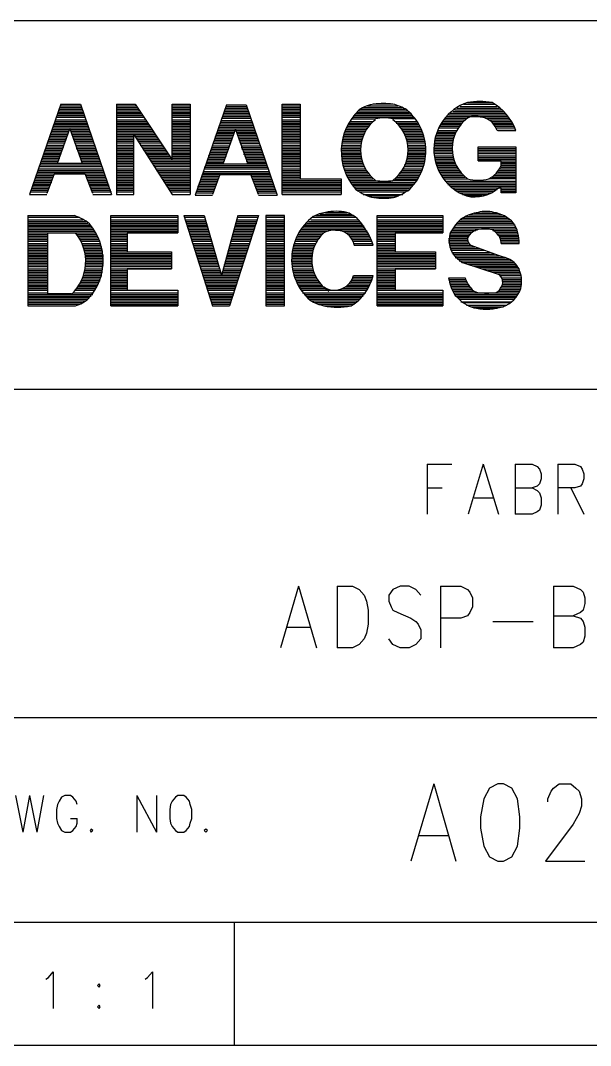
# Model space of a CAD drawing. Extents: x 11.9 to 28.1, y 10.8 to 21.2.
# Drawn here: x 25.931 to 26.626, y 10.799 to 12.049 of the extents above; entities that cross this region are included whole.
import ezdxf

# ---------------------------------------------------------------- set-up
doc = ezdxf.new("R2010")
doc.units = 0
doc.header["$MEASUREMENT"] = 0
doc.layers.add('LAYNR1', color=2, linetype='Continuous')

msp = doc.modelspace()

# ---------------------------------------------------------------- linework, layer by layer
at = {"layer": 'LAYNR1', "color": 7}
for points in [[(23.389, 12.049), (28.093, 12.049)], [(25.98, 11.947), (25.942, 11.837)], [(25.977, 11.939), (26.007, 11.939)], [(25.978, 11.941), (26.006, 11.941)], [(25.979, 11.943), (26.006, 11.943)], [(25.98, 11.947), (26.004, 11.947)], [(25.98, 11.945), (26.005, 11.945)], [(26.004, 11.947), (26.042, 11.837)], [(26.048, 11.947), (26.048, 11.837)], [(26.048, 11.947), (26.071, 11.947)], [(26.048, 11.945), (26.072, 11.945)], [(26.048, 11.943), (26.074, 11.943)], [(26.048, 11.941), (26.075, 11.941)], [(26.048, 11.939), (26.077, 11.939)], [(26.071, 11.947), (26.116, 11.879)], [(26.116, 11.947), (26.138, 11.947)], [(26.116, 11.879), (26.116, 11.947)], [(26.116, 11.947), (26.138, 11.947)], [(26.116, 11.945), (26.138, 11.945)], [(26.116, 11.943), (26.138, 11.943)], [(26.116, 11.941), (26.138, 11.941)], [(26.116, 11.939), (26.138, 11.939)], [(26.138, 11.947), (26.138, 11.837)], [(26.182, 11.946), (26.144, 11.836)], [(26.179, 11.938), (26.209, 11.938)], [(26.18, 11.94), (26.208, 11.94)], [(26.181, 11.944), (26.207, 11.944)], [(26.181, 11.942), (26.207, 11.942)], [(26.182, 11.946), (26.206, 11.946)], [(26.206, 11.946), (26.244, 11.836)], [(26.25, 11.947), (26.272, 11.947)], [(26.25, 11.837), (26.25, 11.947)], [(26.25, 11.947), (26.272, 11.947)], [(26.25, 11.945), (26.272, 11.945)], [(26.25, 11.943), (26.272, 11.943)], [(26.25, 11.941), (26.272, 11.941)], [(26.25, 11.939), (26.272, 11.939)], [(26.272, 11.947), (26.272, 11.856)], [(26.343, 11.939), (26.403, 11.939)], [(26.345, 11.941), (26.4, 11.941)], [(26.349, 11.943), (26.396, 11.943)], [(26.354, 11.945), (26.391, 11.945)], [(26.385, 11.947), (26.361, 11.947)], [(26.458, 11.938), (26.52, 11.938)], [(26.46, 11.94), (26.518, 11.94)], [(26.463, 11.942), (26.515, 11.942)], [(26.467, 11.944), (26.512, 11.944)], [(26.471, 11.947), (26.509, 11.947)], [(26.476, 11.949), (26.506, 11.949)], [(25.973, 11.926), (26.011, 11.926)], [(25.974, 11.928), (26.011, 11.928)], [(25.975, 11.933), (26.009, 11.933)], [(25.975, 11.931), (26.01, 11.931)], [(25.976, 11.935), (26.008, 11.935)], [(25.977, 11.937), (26.008, 11.937)], [(26.048, 11.937), (26.078, 11.937)], [(26.048, 11.935), (26.079, 11.935)], [(26.048, 11.933), (26.081, 11.933)], [(26.048, 11.931), (26.082, 11.931)], [(26.048, 11.928), (26.083, 11.928)], [(26.048, 11.926), (26.085, 11.926)], [(26.116, 11.937), (26.138, 11.937)], [(26.116, 11.935), (26.138, 11.935)], [(26.116, 11.933), (26.138, 11.933)], [(26.116, 11.931), (26.138, 11.931)], [(26.116, 11.928), (26.138, 11.928)], [(26.116, 11.926), (26.138, 11.926)], [(26.175, 11.925), (26.213, 11.925)], [(26.176, 11.93), (26.212, 11.93)], [(26.176, 11.927), (26.212, 11.927)], [(26.177, 11.932), (26.211, 11.932)], [(26.178, 11.934), (26.21, 11.934)], [(26.179, 11.936), (26.209, 11.936)], [(26.25, 11.937), (26.272, 11.937)], [(26.25, 11.935), (26.272, 11.935)], [(26.25, 11.933), (26.272, 11.933)], [(26.25, 11.931), (26.272, 11.931)], [(26.25, 11.928), (26.272, 11.928)], [(26.25, 11.926), (26.272, 11.926)], [(26.333, 11.926), (26.361, 11.926)], [(26.334, 11.929), (26.364, 11.929)], [(26.336, 11.931), (26.411, 11.931)], [(26.337, 11.933), (26.409, 11.933)], [(26.339, 11.935), (26.407, 11.935)], [(26.341, 11.937), (26.405, 11.937)], [(26.412, 11.929), (26.384, 11.929)], [(26.388, 11.926), (26.414, 11.926)], [(26.446, 11.926), (26.471, 11.926)], [(26.447, 11.928), (26.474, 11.928)], [(26.449, 11.93), (26.476, 11.93)], [(26.451, 11.932), (26.525, 11.932)], [(26.453, 11.934), (26.524, 11.934)], [(26.455, 11.936), (26.522, 11.936)], [(26.498, 11.93), (26.527, 11.93)], [(26.502, 11.928), (26.528, 11.928)], [(26.505, 11.926), (26.53, 11.926)], [(25.969, 11.914), (25.99, 11.914)], [(25.97, 11.918), (26.014, 11.918)], [(25.97, 11.916), (26.015, 11.916)], [(25.971, 11.92), (26.013, 11.92)], [(25.972, 11.924), (26.012, 11.924)], [(25.972, 11.922), (26.013, 11.922)], [(25.976, 11.875), (25.991, 11.917)], [(25.991, 11.917), (26.006, 11.875)], [(25.992, 11.914), (26.016, 11.914)], [(26.048, 11.924), (26.086, 11.924)], [(26.048, 11.922), (26.087, 11.922)], [(26.048, 11.92), (26.089, 11.92)], [(26.048, 11.918), (26.09, 11.918)], [(26.048, 11.916), (26.091, 11.916)], [(26.048, 11.914), (26.093, 11.914)], [(26.116, 11.924), (26.138, 11.924)], [(26.116, 11.922), (26.138, 11.922)], [(26.116, 11.92), (26.138, 11.92)], [(26.116, 11.918), (26.138, 11.918)], [(26.116, 11.916), (26.138, 11.916)], [(26.116, 11.914), (26.138, 11.914)], [(26.171, 11.915), (26.217, 11.915)], [(26.171, 11.913), (26.192, 11.913)], [(26.172, 11.917), (26.216, 11.917)], [(26.173, 11.921), (26.214, 11.921)], [(26.173, 11.919), (26.215, 11.919)], [(26.174, 11.923), (26.214, 11.923)], [(26.178, 11.874), (26.193, 11.916)], [(26.193, 11.916), (26.208, 11.874)], [(26.194, 11.913), (26.217, 11.913)], [(26.25, 11.924), (26.272, 11.924)], [(26.25, 11.922), (26.272, 11.922)], [(26.25, 11.92), (26.272, 11.92)], [(26.25, 11.918), (26.272, 11.918)], [(26.25, 11.916), (26.272, 11.916)], [(26.25, 11.914), (26.272, 11.914)], [(26.326, 11.914), (26.351, 11.914)], [(26.327, 11.916), (26.353, 11.916)], [(26.328, 11.918), (26.354, 11.918)], [(26.33, 11.922), (26.357, 11.922)], [(26.33, 11.92), (26.355, 11.92)], [(26.332, 11.924), (26.359, 11.924)], [(26.389, 11.924), (26.415, 11.924)], [(26.392, 11.922), (26.416, 11.922)], [(26.393, 11.92), (26.418, 11.92)], [(26.395, 11.918), (26.419, 11.918)], [(26.396, 11.916), (26.42, 11.916)], [(26.397, 11.914), (26.42, 11.914)], [(26.439, 11.913), (26.462, 11.913)], [(26.44, 11.915), (26.463, 11.915)], [(26.441, 11.918), (26.465, 11.918)], [(26.442, 11.92), (26.466, 11.92)], [(26.443, 11.922), (26.468, 11.922)], [(26.445, 11.924), (26.469, 11.924)], [(26.507, 11.924), (26.531, 11.924)], [(26.509, 11.922), (26.532, 11.922)], [(26.51, 11.92), (26.533, 11.92)], [(26.511, 11.918), (26.534, 11.918)], [(26.535, 11.915), (26.512, 11.915)], [(26.513, 11.915), (26.535, 11.915)], [(25.964, 11.902), (25.986, 11.902)], [(25.964, 11.9), (25.985, 11.9)], [(25.965, 11.904), (25.987, 11.904)], [(25.966, 11.906), (25.987, 11.906)], [(25.967, 11.91), (25.989, 11.91)], [(25.967, 11.908), (25.988, 11.908)], [(25.968, 11.912), (25.989, 11.912)], [(25.993, 11.912), (26.016, 11.912)], [(25.994, 11.91), (26.017, 11.91)], [(25.994, 11.908), (26.018, 11.908)], [(25.995, 11.906), (26.018, 11.906)], [(25.996, 11.904), (26.019, 11.904)], [(25.997, 11.902), (26.02, 11.902)], [(25.997, 11.9), (26.021, 11.9)], [(26.048, 11.912), (26.094, 11.912)], [(26.048, 11.91), (26.096, 11.91)], [(26.048, 11.908), (26.069, 11.908)], [(26.048, 11.906), (26.069, 11.906)], [(26.048, 11.904), (26.069, 11.904)], [(26.048, 11.902), (26.069, 11.902)], [(26.048, 11.9), (26.069, 11.9)], [(26.069, 11.837), (26.069, 11.91)], [(26.069, 11.91), (26.116, 11.837)], [(26.071, 11.908), (26.097, 11.908)], [(26.072, 11.906), (26.098, 11.906)], [(26.073, 11.904), (26.099, 11.904)], [(26.075, 11.902), (26.101, 11.902)], [(26.076, 11.9), (26.102, 11.9)], [(26.116, 11.912), (26.138, 11.912)], [(26.116, 11.91), (26.138, 11.91)], [(26.116, 11.908), (26.138, 11.908)], [(26.116, 11.906), (26.138, 11.906)], [(26.116, 11.904), (26.138, 11.904)], [(26.116, 11.902), (26.138, 11.902)], [(26.116, 11.9), (26.138, 11.9)], [(26.166, 11.901), (26.188, 11.901)], [(26.167, 11.903), (26.188, 11.903)], [(26.168, 11.907), (26.19, 11.907)], [(26.168, 11.905), (26.189, 11.905)], [(26.169, 11.909), (26.19, 11.909)], [(26.17, 11.911), (26.191, 11.911)], [(26.195, 11.911), (26.218, 11.911)], [(26.195, 11.909), (26.219, 11.909)], [(26.196, 11.907), (26.219, 11.907)], [(26.197, 11.905), (26.22, 11.905)], [(26.198, 11.903), (26.221, 11.903)], [(26.198, 11.901), (26.222, 11.901)], [(26.25, 11.912), (26.272, 11.912)], [(26.25, 11.91), (26.272, 11.91)], [(26.25, 11.908), (26.272, 11.908)], [(26.25, 11.906), (26.272, 11.906)], [(26.25, 11.904), (26.272, 11.904)], [(26.25, 11.902), (26.272, 11.902)], [(26.25, 11.9), (26.272, 11.9)], [(26.323, 11.902), (26.346, 11.902)], [(26.323, 11.9), (26.346, 11.9)], [(26.324, 11.906), (26.348, 11.906)], [(26.324, 11.904), (26.347, 11.904)], [(26.325, 11.91), (26.349, 11.91)], [(26.325, 11.908), (26.348, 11.908)], [(26.326, 11.912), (26.35, 11.912)], [(26.399, 11.912), (26.421, 11.912)], [(26.399, 11.91), (26.422, 11.91)], [(26.4, 11.908), (26.423, 11.908)], [(26.401, 11.906), (26.423, 11.906)], [(26.402, 11.904), (26.424, 11.904)], [(26.402, 11.902), (26.424, 11.902)], [(26.403, 11.9), (26.424, 11.9)], [(26.436, 11.903), (26.459, 11.903)], [(26.436, 11.901), (26.458, 11.901)], [(26.437, 11.907), (26.46, 11.907)], [(26.437, 11.905), (26.459, 11.905)], [(26.438, 11.909), (26.46, 11.909)], [(26.439, 11.911), (26.461, 11.911)], [(25.96, 11.889), (25.981, 11.889)], [(25.961, 11.891), (25.982, 11.891)], [(25.962, 11.895), (25.984, 11.895)], [(25.962, 11.893), (25.983, 11.893)], [(25.963, 11.897), (25.984, 11.897)], [(25.998, 11.897), (26.021, 11.897)], [(25.999, 11.895), (26.022, 11.895)], [(25.999, 11.893), (26.023, 11.893)], [(26, 11.891), (26.024, 11.891)], [(26.001, 11.889), (26.024, 11.889)], [(26.048, 11.897), (26.069, 11.897)], [(26.048, 11.895), (26.069, 11.895)], [(26.048, 11.893), (26.069, 11.893)], [(26.048, 11.891), (26.069, 11.891)], [(26.048, 11.889), (26.069, 11.889)], [(26.077, 11.897), (26.104, 11.897)], [(26.079, 11.895), (26.105, 11.895)], [(26.08, 11.893), (26.106, 11.893)], [(26.081, 11.891), (26.108, 11.891)], [(26.083, 11.889), (26.109, 11.889)], [(26.116, 11.897), (26.138, 11.897)], [(26.116, 11.895), (26.138, 11.895)], [(26.116, 11.893), (26.138, 11.893)], [(26.116, 11.891), (26.138, 11.891)], [(26.116, 11.889), (26.138, 11.889)], [(26.162, 11.888), (26.183, 11.888)], [(26.163, 11.892), (26.185, 11.892)], [(26.163, 11.89), (26.184, 11.89)], [(26.164, 11.894), (26.185, 11.894)], [(26.165, 11.896), (26.186, 11.896)], [(26.166, 11.899), (26.187, 11.899)], [(26.199, 11.899), (26.222, 11.899)], [(26.2, 11.896), (26.223, 11.896)], [(26.2, 11.894), (26.224, 11.894)], [(26.201, 11.892), (26.225, 11.892)], [(26.202, 11.89), (26.225, 11.89)], [(26.203, 11.888), (26.226, 11.888)], [(26.25, 11.897), (26.272, 11.897)], [(26.25, 11.895), (26.272, 11.895)], [(26.25, 11.893), (26.272, 11.893)], [(26.25, 11.891), (26.272, 11.891)], [(26.25, 11.889), (26.272, 11.889)], [(26.322, 11.893), (26.345, 11.893)], [(26.322, 11.891), (26.345, 11.891)], [(26.322, 11.889), (26.345, 11.889)], [(26.323, 11.897), (26.346, 11.897)], [(26.323, 11.895), (26.346, 11.895)], [(26.403, 11.897), (26.424, 11.897)], [(26.403, 11.895), (26.425, 11.895)], [(26.403, 11.893), (26.425, 11.893)], [(26.403, 11.891), (26.425, 11.891)], [(26.403, 11.889), (26.425, 11.889)], [(26.435, 11.895), (26.458, 11.895)], [(26.435, 11.893), (26.457, 11.893)], [(26.435, 11.891), (26.458, 11.891)], [(26.435, 11.889), (26.458, 11.889)], [(26.436, 11.899), (26.458, 11.899)], [(26.436, 11.897), (26.458, 11.897)], [(26.489, 11.895), (26.535, 11.895)], [(26.489, 11.878), (26.489, 11.895)], [(26.489, 11.895), (26.535, 11.895)], [(26.489, 11.893), (26.535, 11.893)], [(26.489, 11.891), (26.535, 11.891)], [(26.489, 11.889), (26.535, 11.889)], [(26.535, 11.895), (26.535, 11.839)], [(25.955, 11.875), (26.029, 11.875)], [(25.956, 11.877), (25.977, 11.877)], [(25.957, 11.881), (25.979, 11.881)], [(25.957, 11.879), (25.978, 11.879)], [(25.958, 11.883), (25.979, 11.883)], [(25.959, 11.887), (25.981, 11.887)], [(25.959, 11.885), (25.98, 11.885)], [(25.976, 11.875), (26.006, 11.875)], [(26.002, 11.887), (26.025, 11.887)], [(26.002, 11.885), (26.026, 11.885)], [(26.003, 11.883), (26.026, 11.883)], [(26.004, 11.881), (26.027, 11.881)], [(26.005, 11.879), (26.028, 11.879)], [(26.005, 11.877), (26.029, 11.877)], [(26.048, 11.887), (26.069, 11.887)], [(26.048, 11.885), (26.069, 11.885)], [(26.048, 11.883), (26.069, 11.883)], [(26.048, 11.881), (26.069, 11.881)], [(26.048, 11.879), (26.069, 11.879)], [(26.048, 11.877), (26.069, 11.877)], [(26.048, 11.875), (26.069, 11.875)], [(26.084, 11.887), (26.11, 11.887)], [(26.085, 11.885), (26.112, 11.885)], [(26.087, 11.883), (26.113, 11.883)], [(26.088, 11.881), (26.114, 11.881)], [(26.089, 11.879), (26.138, 11.879)], [(26.091, 11.877), (26.138, 11.877)], [(26.092, 11.875), (26.138, 11.875)], [(26.116, 11.887), (26.138, 11.887)], [(26.116, 11.885), (26.138, 11.885)], [(26.116, 11.883), (26.138, 11.883)], [(26.116, 11.881), (26.138, 11.881)], [(26.158, 11.878), (26.179, 11.878)], [(26.158, 11.876), (26.179, 11.876)], [(26.159, 11.88), (26.18, 11.88)], [(26.16, 11.884), (26.182, 11.884)], [(26.16, 11.882), (26.181, 11.882)], [(26.161, 11.886), (26.182, 11.886)], [(26.203, 11.886), (26.227, 11.886)], [(26.204, 11.884), (26.228, 11.884)], [(26.205, 11.882), (26.228, 11.882)], [(26.206, 11.88), (26.229, 11.88)], [(26.206, 11.878), (26.23, 11.878)], [(26.207, 11.876), (26.23, 11.876)], [(26.25, 11.887), (26.272, 11.887)], [(26.25, 11.885), (26.272, 11.885)], [(26.25, 11.883), (26.272, 11.883)], [(26.25, 11.881), (26.272, 11.881)], [(26.25, 11.879), (26.272, 11.879)], [(26.25, 11.877), (26.272, 11.877)], [(26.25, 11.875), (26.272, 11.875)], [(26.322, 11.887), (26.346, 11.887)], [(26.322, 11.885), (26.346, 11.885)], [(26.323, 11.883), (26.346, 11.883)], [(26.323, 11.881), (26.346, 11.881)], [(26.323, 11.879), (26.347, 11.879)], [(26.324, 11.877), (26.348, 11.877)], [(26.324, 11.875), (26.348, 11.875)], [(26.4, 11.875), (26.423, 11.875)], [(26.401, 11.877), (26.424, 11.877)], [(26.402, 11.881), (26.424, 11.881)], [(26.402, 11.879), (26.424, 11.879)], [(26.403, 11.887), (26.425, 11.887)], [(26.403, 11.885), (26.425, 11.885)], [(26.403, 11.883), (26.425, 11.883)], [(26.436, 11.887), (26.458, 11.887)], [(26.436, 11.884), (26.458, 11.884)], [(26.436, 11.882), (26.459, 11.882)], [(26.436, 11.88), (26.459, 11.88)], [(26.437, 11.878), (26.46, 11.878)], [(26.437, 11.876), (26.46, 11.876)], [(26.489, 11.887), (26.535, 11.887)], [(26.489, 11.884), (26.535, 11.884)], [(26.489, 11.882), (26.535, 11.882)], [(26.489, 11.88), (26.535, 11.88)], [(26.489, 11.878), (26.535, 11.878)], [(26.517, 11.878), (26.489, 11.878)], [(26.517, 11.872), (26.517, 11.878)], [(26.517, 11.876), (26.535, 11.876)], [(25.951, 11.864), (26.033, 11.864)], [(25.952, 11.866), (26.032, 11.866)], [(25.953, 11.868), (26.031, 11.868)], [(25.954, 11.873), (26.03, 11.873)], [(25.954, 11.871), (26.031, 11.871)], [(26.048, 11.873), (26.069, 11.873)], [(26.048, 11.871), (26.069, 11.871)], [(26.048, 11.868), (26.069, 11.868)], [(26.048, 11.866), (26.069, 11.866)], [(26.048, 11.864), (26.069, 11.864)], [(26.093, 11.873), (26.138, 11.873)], [(26.095, 11.871), (26.138, 11.871)], [(26.096, 11.868), (26.138, 11.868)], [(26.097, 11.866), (26.138, 11.866)], [(26.099, 11.864), (26.138, 11.864)], [(26.153, 11.863), (26.235, 11.863)], [(26.154, 11.865), (26.234, 11.865)], [(26.155, 11.87), (26.232, 11.87)], [(26.155, 11.868), (26.233, 11.868)], [(26.156, 11.872), (26.232, 11.872)], [(26.157, 11.874), (26.231, 11.874)], [(26.178, 11.874), (26.208, 11.874)], [(26.25, 11.873), (26.272, 11.873)], [(26.25, 11.871), (26.272, 11.871)], [(26.25, 11.868), (26.272, 11.868)], [(26.25, 11.866), (26.272, 11.866)], [(26.25, 11.864), (26.272, 11.864)], [(26.324, 11.873), (26.349, 11.873)], [(26.325, 11.871), (26.35, 11.871)], [(26.326, 11.868), (26.351, 11.868)], [(26.326, 11.866), (26.353, 11.866)], [(26.327, 11.864), (26.354, 11.864)], [(26.395, 11.864), (26.42, 11.864)], [(26.396, 11.866), (26.42, 11.866)], [(26.398, 11.868), (26.421, 11.868)], [(26.399, 11.873), (26.423, 11.873)], [(26.399, 11.871), (26.422, 11.871)], [(26.438, 11.874), (26.461, 11.874)], [(26.439, 11.872), (26.462, 11.872)], [(26.439, 11.87), (26.463, 11.87)], [(26.44, 11.868), (26.465, 11.868)], [(26.441, 11.866), (26.466, 11.866)], [(26.442, 11.864), (26.467, 11.864)], [(26.513, 11.864), (26.535, 11.864)], [(26.514, 11.866), (26.535, 11.866)], [(26.516, 11.868), (26.535, 11.868)], [(26.517, 11.874), (26.535, 11.874)], [(26.517, 11.872), (26.535, 11.872)], [(26.517, 11.87), (26.535, 11.87)], [(25.947, 11.852), (25.969, 11.852)], [(25.948, 11.854), (25.969, 11.854)], [(25.949, 11.858), (25.971, 11.858)], [(25.949, 11.856), (25.97, 11.856)], [(25.95, 11.86), (25.971, 11.86)], [(25.951, 11.862), (26.034, 11.862)], [(25.972, 11.862), (25.963, 11.838)], [(26.01, 11.862), (25.972, 11.862)], [(26.019, 11.838), (26.01, 11.862)], [(26.011, 11.86), (26.034, 11.86)], [(26.012, 11.858), (26.035, 11.858)], [(26.012, 11.856), (26.036, 11.856)], [(26.013, 11.854), (26.036, 11.854)], [(26.014, 11.852), (26.037, 11.852)], [(26.048, 11.862), (26.069, 11.862)], [(26.048, 11.86), (26.069, 11.86)], [(26.048, 11.858), (26.069, 11.858)], [(26.048, 11.856), (26.069, 11.856)], [(26.048, 11.854), (26.069, 11.854)], [(26.048, 11.852), (26.069, 11.852)], [(26.1, 11.862), (26.138, 11.862)], [(26.101, 11.86), (26.138, 11.86)], [(26.103, 11.858), (26.138, 11.858)], [(26.104, 11.856), (26.138, 11.856)], [(26.105, 11.854), (26.138, 11.854)], [(26.107, 11.852), (26.138, 11.852)], [(26.149, 11.851), (26.17, 11.851)], [(26.15, 11.855), (26.172, 11.855)], [(26.15, 11.853), (26.171, 11.853)], [(26.151, 11.857), (26.172, 11.857)], [(26.152, 11.861), (26.235, 11.861)], [(26.152, 11.859), (26.173, 11.859)], [(26.174, 11.861), (26.165, 11.837)], [(26.212, 11.861), (26.174, 11.861)], [(26.221, 11.837), (26.212, 11.861)], [(26.213, 11.859), (26.236, 11.859)], [(26.213, 11.857), (26.237, 11.857)], [(26.214, 11.855), (26.238, 11.855)], [(26.215, 11.853), (26.238, 11.853)], [(26.216, 11.851), (26.239, 11.851)], [(26.25, 11.862), (26.272, 11.862)], [(26.25, 11.86), (26.272, 11.86)], [(26.25, 11.858), (26.272, 11.858)], [(26.25, 11.856), (26.322, 11.856)], [(26.25, 11.854), (26.322, 11.854)], [(26.25, 11.852), (26.322, 11.852)], [(26.272, 11.856), (26.322, 11.856)], [(26.322, 11.856), (26.322, 11.837)], [(26.328, 11.862), (26.355, 11.862)], [(26.329, 11.86), (26.357, 11.86)], [(26.33, 11.858), (26.359, 11.858)], [(26.331, 11.856), (26.361, 11.856)], [(26.332, 11.854), (26.364, 11.854)], [(26.333, 11.852), (26.412, 11.852)], [(26.414, 11.854), (26.385, 11.854)], [(26.388, 11.856), (26.415, 11.856)], [(26.39, 11.858), (26.416, 11.858)], [(26.392, 11.86), (26.418, 11.86)], [(26.393, 11.862), (26.419, 11.862)], [(26.443, 11.862), (26.469, 11.862)], [(26.444, 11.86), (26.471, 11.86)], [(26.446, 11.858), (26.473, 11.858)], [(26.447, 11.856), (26.476, 11.856)], [(26.449, 11.853), (26.535, 11.853)], [(26.451, 11.851), (26.535, 11.851)], [(26.535, 11.856), (26.502, 11.856)], [(26.506, 11.858), (26.535, 11.858)], [(26.508, 11.86), (26.535, 11.86)], [(26.511, 11.862), (26.535, 11.862)], [(25.943, 11.84), (25.964, 11.84)], [(25.944, 11.844), (25.966, 11.844)], [(25.944, 11.842), (25.965, 11.842)], [(25.945, 11.846), (25.966, 11.846)], [(25.946, 11.85), (25.968, 11.85)], [(25.946, 11.848), (25.967, 11.848)], [(26.014, 11.85), (26.038, 11.85)], [(26.015, 11.848), (26.039, 11.848)], [(26.016, 11.846), (26.039, 11.846)], [(26.017, 11.844), (26.04, 11.844)], [(26.018, 11.842), (26.041, 11.842)], [(26.018, 11.84), (26.042, 11.84)], [(26.048, 11.85), (26.069, 11.85)], [(26.048, 11.848), (26.069, 11.848)], [(26.048, 11.846), (26.069, 11.846)], [(26.048, 11.844), (26.069, 11.844)], [(26.048, 11.842), (26.069, 11.842)], [(26.048, 11.84), (26.069, 11.84)], [(26.108, 11.85), (26.138, 11.85)], [(26.109, 11.848), (26.138, 11.848)], [(26.111, 11.846), (26.138, 11.846)], [(26.112, 11.844), (26.138, 11.844)], [(26.113, 11.842), (26.138, 11.842)], [(26.115, 11.84), (26.138, 11.84)], [(26.145, 11.841), (26.167, 11.841)], [(26.145, 11.839), (26.166, 11.839)], [(26.146, 11.843), (26.167, 11.843)], [(26.147, 11.847), (26.169, 11.847)], [(26.147, 11.845), (26.168, 11.845)], [(26.148, 11.849), (26.17, 11.849)], [(26.216, 11.849), (26.24, 11.849)], [(26.217, 11.847), (26.24, 11.847)], [(26.218, 11.845), (26.241, 11.845)], [(26.219, 11.843), (26.242, 11.843)], [(26.219, 11.841), (26.243, 11.841)], [(26.22, 11.839), (26.243, 11.839)], [(26.25, 11.85), (26.322, 11.85)], [(26.25, 11.848), (26.322, 11.848)], [(26.25, 11.846), (26.322, 11.846)], [(26.25, 11.844), (26.322, 11.844)], [(26.25, 11.842), (26.322, 11.842)], [(26.25, 11.84), (26.322, 11.84)], [(26.335, 11.85), (26.411, 11.85)], [(26.336, 11.848), (26.409, 11.848)], [(26.338, 11.846), (26.407, 11.846)], [(26.34, 11.844), (26.405, 11.844)], [(26.342, 11.842), (26.403, 11.842)], [(26.345, 11.84), (26.4, 11.84)], [(26.452, 11.849), (26.535, 11.849)], [(26.455, 11.847), (26.535, 11.847)], [(26.457, 11.845), (26.535, 11.845)], [(26.46, 11.843), (26.512, 11.843)], [(26.463, 11.841), (26.509, 11.841)], [(26.466, 11.839), (26.505, 11.839)], [(26.517, 11.845), (26.514, 11.845)], [(26.517, 11.839), (26.517, 11.845)], [(26.517, 11.843), (26.535, 11.843)], [(26.517, 11.841), (26.535, 11.841)], [(26.535, 11.839), (26.517, 11.839)], [(25.942, 11.837), (25.963, 11.837)], [(26.019, 11.837), (26.042, 11.837)], [(26.048, 11.837), (26.069, 11.837)], [(26.048, 11.837), (26.069, 11.837)], [(26.116, 11.837), (26.138, 11.837)], [(26.144, 11.836), (26.165, 11.836)], [(26.221, 11.836), (26.244, 11.836)], [(26.25, 11.837), (26.322, 11.837)], [(26.322, 11.837), (26.25, 11.837)], [(26.349, 11.837), (26.397, 11.837)], [(26.354, 11.835), (26.392, 11.835)], [(26.362, 11.833), (26.385, 11.833)], [(26.47, 11.837), (26.501, 11.837)], [(26.475, 11.835), (26.494, 11.835)], [(26.296, 11.813), (26.334, 11.813)], [(26.303, 11.815), (26.329, 11.815)], [(26.484, 11.814), (26.513, 11.814)], [(26.493, 11.816), (26.504, 11.816)], [(25.94, 11.811), (25.997, 11.811)], [(25.94, 11.811), (25.94, 11.701)], [(25.94, 11.809), (26.003, 11.809)], [(25.94, 11.806), (26.007, 11.806)], [(25.94, 11.804), (26.011, 11.804)], [(25.94, 11.802), (26.013, 11.802)], [(25.94, 11.8), (26.016, 11.8)], [(26.041, 11.811), (26.123, 11.811)], [(26.041, 11.811), (26.123, 11.811)], [(26.041, 11.701), (26.041, 11.811)], [(26.041, 11.809), (26.123, 11.809)], [(26.041, 11.806), (26.123, 11.806)], [(26.041, 11.804), (26.123, 11.804)], [(26.041, 11.802), (26.123, 11.802)], [(26.041, 11.8), (26.123, 11.8)], [(26.123, 11.811), (26.123, 11.79)], [(26.13, 11.811), (26.155, 11.811)], [(26.13, 11.811), (26.165, 11.701)], [(26.131, 11.809), (26.156, 11.809)], [(26.132, 11.806), (26.156, 11.806)], [(26.132, 11.804), (26.157, 11.804)], [(26.133, 11.802), (26.157, 11.802)], [(26.134, 11.8), (26.158, 11.8)], [(26.155, 11.811), (26.176, 11.738)], [(26.196, 11.811), (26.176, 11.738)], [(26.221, 11.811), (26.186, 11.701)], [(26.194, 11.802), (26.219, 11.802)], [(26.194, 11.8), (26.218, 11.8)], [(26.195, 11.806), (26.22, 11.806)], [(26.195, 11.804), (26.219, 11.804)], [(26.196, 11.809), (26.221, 11.809)], [(26.197, 11.811), (26.221, 11.811)], [(26.23, 11.811), (26.253, 11.811)], [(26.23, 11.811), (26.23, 11.701)], [(26.253, 11.811), (26.23, 11.811)], [(26.23, 11.809), (26.253, 11.809)], [(26.23, 11.806), (26.253, 11.806)], [(26.23, 11.804), (26.253, 11.804)], [(26.23, 11.802), (26.253, 11.802)], [(26.23, 11.8), (26.253, 11.8)], [(26.253, 11.701), (26.253, 11.811)], [(26.278, 11.8), (26.348, 11.8)], [(26.28, 11.802), (26.347, 11.802)], [(26.282, 11.804), (26.345, 11.804)], [(26.285, 11.806), (26.343, 11.806)], [(26.287, 11.809), (26.34, 11.809)], [(26.291, 11.811), (26.337, 11.811)], [(26.366, 11.811), (26.446, 11.811)], [(26.366, 11.811), (26.446, 11.811)], [(26.366, 11.701), (26.366, 11.811)], [(26.366, 11.809), (26.446, 11.809)], [(26.366, 11.806), (26.446, 11.806)], [(26.366, 11.804), (26.446, 11.804)], [(26.366, 11.802), (26.446, 11.802)], [(26.366, 11.8), (26.446, 11.8)], [(26.446, 11.811), (26.446, 11.79)], [(26.461, 11.8), (26.534, 11.8)], [(26.463, 11.802), (26.532, 11.802)], [(26.465, 11.804), (26.53, 11.804)], [(26.467, 11.806), (26.528, 11.806)], [(26.47, 11.808), (26.526, 11.808)], [(26.473, 11.81), (26.522, 11.81)], [(26.478, 11.812), (26.519, 11.812)], [(25.94, 11.798), (26.017, 11.798)], [(25.94, 11.796), (26.019, 11.796)], [(25.94, 11.794), (26.02, 11.794)], [(25.94, 11.792), (26.022, 11.792)], [(25.94, 11.79), (26.023, 11.79)], [(25.94, 11.788), (25.964, 11.788)], [(25.964, 11.79), (25.964, 11.715)], [(25.964, 11.79), (25.998, 11.79)], [(26, 11.788), (26.024, 11.788)], [(26.041, 11.798), (26.123, 11.798)], [(26.041, 11.796), (26.123, 11.796)], [(26.041, 11.794), (26.123, 11.794)], [(26.041, 11.792), (26.123, 11.792)], [(26.041, 11.79), (26.123, 11.79)], [(26.041, 11.788), (26.061, 11.788)], [(26.123, 11.79), (26.061, 11.79)], [(26.061, 11.79), (26.061, 11.767)], [(26.134, 11.798), (26.159, 11.798)], [(26.135, 11.796), (26.159, 11.796)], [(26.136, 11.794), (26.16, 11.794)], [(26.136, 11.792), (26.16, 11.792)], [(26.137, 11.79), (26.161, 11.79)], [(26.138, 11.788), (26.162, 11.788)], [(26.19, 11.788), (26.214, 11.788)], [(26.191, 11.792), (26.215, 11.792)], [(26.191, 11.79), (26.215, 11.79)], [(26.192, 11.796), (26.217, 11.796)], [(26.192, 11.794), (26.216, 11.794)], [(26.193, 11.798), (26.217, 11.798)], [(26.23, 11.798), (26.253, 11.798)], [(26.23, 11.796), (26.253, 11.796)], [(26.23, 11.794), (26.253, 11.794)], [(26.23, 11.792), (26.253, 11.792)], [(26.23, 11.79), (26.253, 11.79)], [(26.23, 11.788), (26.253, 11.788)], [(26.27, 11.788), (26.299, 11.788)], [(26.271, 11.79), (26.301, 11.79)], [(26.272, 11.792), (26.305, 11.792)], [(26.274, 11.794), (26.317, 11.794)], [(26.275, 11.796), (26.319, 11.796)], [(26.277, 11.798), (26.35, 11.798)], [(26.316, 11.794), (26.352, 11.794)], [(26.319, 11.796), (26.351, 11.796)], [(26.324, 11.792), (26.354, 11.792)], [(26.328, 11.79), (26.355, 11.79)], [(26.331, 11.788), (26.356, 11.788)], [(26.366, 11.798), (26.446, 11.798)], [(26.366, 11.796), (26.446, 11.796)], [(26.366, 11.794), (26.446, 11.794)], [(26.366, 11.792), (26.446, 11.792)], [(26.366, 11.79), (26.446, 11.79)], [(26.366, 11.788), (26.388, 11.788)], [(26.446, 11.79), (26.388, 11.79)], [(26.388, 11.79), (26.388, 11.767)], [(26.454, 11.789), (26.479, 11.789)], [(26.455, 11.791), (26.482, 11.791)], [(26.457, 11.793), (26.486, 11.793)], [(26.458, 11.795), (26.536, 11.795)], [(26.459, 11.797), (26.535, 11.797)], [(26.507, 11.793), (26.536, 11.793)], [(26.51, 11.791), (26.537, 11.791)], [(26.512, 11.789), (26.538, 11.789)], [(25.94, 11.786), (25.964, 11.786)], [(25.94, 11.784), (25.964, 11.784)], [(25.94, 11.782), (25.964, 11.782)], [(25.94, 11.78), (25.964, 11.78)], [(25.94, 11.777), (25.964, 11.777)], [(25.94, 11.775), (25.964, 11.775)], [(26.001, 11.786), (26.025, 11.786)], [(26.003, 11.784), (26.026, 11.784)], [(26.004, 11.782), (26.027, 11.782)], [(26.005, 11.78), (26.028, 11.78)], [(26.006, 11.777), (26.029, 11.777)], [(26.007, 11.775), (26.029, 11.775)], [(26.041, 11.786), (26.061, 11.786)], [(26.041, 11.784), (26.061, 11.784)], [(26.041, 11.782), (26.061, 11.782)], [(26.041, 11.78), (26.061, 11.78)], [(26.041, 11.777), (26.061, 11.777)], [(26.041, 11.775), (26.061, 11.775)], [(26.138, 11.786), (26.162, 11.786)], [(26.139, 11.784), (26.163, 11.784)], [(26.14, 11.782), (26.163, 11.782)], [(26.14, 11.78), (26.164, 11.78)], [(26.141, 11.777), (26.165, 11.777)], [(26.142, 11.775), (26.165, 11.775)], [(26.186, 11.775), (26.21, 11.775)], [(26.187, 11.777), (26.211, 11.777)], [(26.188, 11.782), (26.212, 11.782)], [(26.188, 11.78), (26.211, 11.78)], [(26.189, 11.786), (26.213, 11.786)], [(26.189, 11.784), (26.213, 11.784)], [(26.23, 11.786), (26.253, 11.786)], [(26.23, 11.784), (26.253, 11.784)], [(26.23, 11.782), (26.253, 11.782)], [(26.23, 11.78), (26.253, 11.78)], [(26.23, 11.777), (26.253, 11.777)], [(26.23, 11.775), (26.253, 11.775)], [(26.265, 11.777), (26.291, 11.777)], [(26.265, 11.775), (26.29, 11.775)], [(26.266, 11.78), (26.293, 11.78)], [(26.267, 11.782), (26.294, 11.782)], [(26.268, 11.784), (26.296, 11.784)], [(26.269, 11.786), (26.297, 11.786)], [(26.333, 11.786), (26.357, 11.786)], [(26.334, 11.784), (26.358, 11.784)], [(26.336, 11.782), (26.359, 11.782)], [(26.337, 11.78), (26.359, 11.78)], [(26.338, 11.777), (26.36, 11.777)], [(26.338, 11.775), (26.361, 11.775)], [(26.366, 11.786), (26.388, 11.786)], [(26.366, 11.784), (26.388, 11.784)], [(26.366, 11.782), (26.388, 11.782)], [(26.366, 11.78), (26.388, 11.78)], [(26.366, 11.777), (26.388, 11.777)], [(26.366, 11.775), (26.388, 11.775)], [(26.453, 11.783), (26.476, 11.783)], [(26.453, 11.781), (26.476, 11.781)], [(26.453, 11.779), (26.476, 11.779)], [(26.454, 11.787), (26.478, 11.787)], [(26.454, 11.785), (26.476, 11.785)], [(26.454, 11.777), (26.477, 11.777)], [(26.454, 11.775), (26.48, 11.775)], [(26.476, 11.784), (26.476, 11.782)], [(26.48, 11.775), (26.518, 11.761)], [(26.514, 11.787), (26.538, 11.787)], [(26.515, 11.785), (26.538, 11.785)], [(26.516, 11.783), (26.539, 11.783)], [(26.517, 11.781), (26.539, 11.781)], [(26.517, 11.779), (26.539, 11.779)], [(26.517, 11.777), (26.539, 11.777)], [(25.94, 11.773), (25.964, 11.773)], [(25.94, 11.771), (25.964, 11.771)], [(25.94, 11.769), (25.964, 11.769)], [(25.94, 11.767), (25.964, 11.767)], [(25.94, 11.765), (25.964, 11.765)], [(25.94, 11.763), (25.964, 11.763)], [(26.008, 11.773), (26.03, 11.773)], [(26.008, 11.771), (26.03, 11.771)], [(26.009, 11.769), (26.031, 11.769)], [(26.009, 11.767), (26.031, 11.767)], [(26.01, 11.765), (26.031, 11.765)], [(26.01, 11.763), (26.032, 11.763)], [(26.041, 11.773), (26.061, 11.773)], [(26.041, 11.771), (26.061, 11.771)], [(26.041, 11.769), (26.061, 11.769)], [(26.041, 11.767), (26.115, 11.767)], [(26.041, 11.765), (26.115, 11.765)], [(26.041, 11.763), (26.115, 11.763)], [(26.061, 11.767), (26.115, 11.767)], [(26.115, 11.767), (26.115, 11.746)], [(26.142, 11.773), (26.165, 11.773)], [(26.143, 11.771), (26.166, 11.771)], [(26.144, 11.769), (26.167, 11.769)], [(26.144, 11.767), (26.168, 11.767)], [(26.145, 11.765), (26.168, 11.765)], [(26.146, 11.763), (26.169, 11.763)], [(26.183, 11.763), (26.206, 11.763)], [(26.184, 11.767), (26.207, 11.767)], [(26.184, 11.765), (26.207, 11.765)], [(26.185, 11.771), (26.209, 11.771)], [(26.185, 11.769), (26.208, 11.769)], [(26.186, 11.773), (26.209, 11.773)], [(26.23, 11.773), (26.253, 11.773)], [(26.23, 11.771), (26.253, 11.771)], [(26.23, 11.769), (26.253, 11.769)], [(26.23, 11.767), (26.253, 11.767)], [(26.23, 11.765), (26.253, 11.765)], [(26.23, 11.763), (26.253, 11.763)], [(26.262, 11.765), (26.287, 11.765)], [(26.262, 11.763), (26.287, 11.763)], [(26.263, 11.769), (26.288, 11.769)], [(26.263, 11.767), (26.287, 11.767)], [(26.264, 11.773), (26.289, 11.773)], [(26.264, 11.771), (26.289, 11.771)], [(26.366, 11.773), (26.388, 11.773)], [(26.366, 11.771), (26.388, 11.771)], [(26.366, 11.769), (26.388, 11.769)], [(26.366, 11.767), (26.437, 11.767)], [(26.366, 11.765), (26.437, 11.765)], [(26.366, 11.763), (26.437, 11.763)], [(26.388, 11.767), (26.437, 11.767)], [(26.437, 11.767), (26.437, 11.746)], [(26.454, 11.773), (26.485, 11.773)], [(26.455, 11.771), (26.491, 11.771)], [(26.456, 11.769), (26.497, 11.769)], [(26.457, 11.766), (26.503, 11.766)], [(26.458, 11.764), (26.509, 11.764)], [(25.94, 11.761), (25.964, 11.761)], [(25.94, 11.759), (25.964, 11.759)], [(25.94, 11.757), (25.964, 11.757)], [(25.94, 11.755), (25.964, 11.755)], [(25.94, 11.753), (25.964, 11.753)], [(25.94, 11.751), (25.964, 11.751)], [(26.01, 11.761), (26.032, 11.761)], [(26.01, 11.751), (26.032, 11.751)], [(26.011, 11.759), (26.032, 11.759)], [(26.011, 11.757), (26.032, 11.757)], [(26.011, 11.755), (26.032, 11.755)], [(26.011, 11.753), (26.032, 11.753)], [(26.041, 11.761), (26.115, 11.761)], [(26.041, 11.759), (26.115, 11.759)], [(26.041, 11.757), (26.115, 11.757)], [(26.041, 11.755), (26.115, 11.755)], [(26.041, 11.753), (26.115, 11.753)], [(26.041, 11.751), (26.115, 11.751)], [(26.146, 11.761), (26.169, 11.761)], [(26.147, 11.759), (26.17, 11.759)], [(26.148, 11.757), (26.17, 11.757)], [(26.148, 11.755), (26.171, 11.755)], [(26.149, 11.753), (26.172, 11.753)], [(26.15, 11.751), (26.172, 11.751)], [(26.179, 11.751), (26.202, 11.751)], [(26.18, 11.753), (26.203, 11.753)], [(26.181, 11.757), (26.204, 11.757)], [(26.181, 11.755), (26.203, 11.755)], [(26.182, 11.761), (26.205, 11.761)], [(26.182, 11.759), (26.205, 11.759)], [(26.23, 11.761), (26.253, 11.761)], [(26.23, 11.759), (26.253, 11.759)], [(26.23, 11.757), (26.253, 11.757)], [(26.23, 11.755), (26.253, 11.755)], [(26.23, 11.753), (26.253, 11.753)], [(26.23, 11.751), (26.253, 11.751)], [(26.262, 11.761), (26.286, 11.761)], [(26.262, 11.759), (26.286, 11.759)], [(26.262, 11.757), (26.286, 11.757)], [(26.262, 11.755), (26.286, 11.755)], [(26.262, 11.753), (26.286, 11.753)], [(26.262, 11.751), (26.287, 11.751)], [(26.366, 11.761), (26.437, 11.761)], [(26.366, 11.759), (26.437, 11.759)], [(26.366, 11.757), (26.437, 11.757)], [(26.366, 11.755), (26.437, 11.755)], [(26.366, 11.753), (26.437, 11.753)], [(26.366, 11.751), (26.437, 11.751)], [(26.46, 11.762), (26.515, 11.762)], [(26.461, 11.76), (26.522, 11.76)], [(26.469, 11.754), (26.463, 11.759)], [(26.464, 11.758), (26.527, 11.758)], [(26.466, 11.756), (26.531, 11.756)], [(26.469, 11.754), (26.533, 11.754)], [(26.515, 11.739), (26.469, 11.754)], [(26.476, 11.752), (26.535, 11.752)], [(26.482, 11.75), (26.537, 11.75)], [(25.94, 11.749), (25.964, 11.749)], [(25.94, 11.746), (25.964, 11.746)], [(25.94, 11.744), (25.964, 11.744)], [(25.94, 11.742), (25.964, 11.742)], [(25.94, 11.74), (25.964, 11.74)], [(25.94, 11.738), (25.964, 11.738)], [(26.008, 11.738), (26.03, 11.738)], [(26.009, 11.744), (26.031, 11.744)], [(26.009, 11.742), (26.031, 11.742)], [(26.009, 11.74), (26.03, 11.74)], [(26.01, 11.749), (26.031, 11.749)], [(26.01, 11.746), (26.031, 11.746)], [(26.041, 11.749), (26.115, 11.749)], [(26.041, 11.746), (26.115, 11.746)], [(26.041, 11.744), (26.061, 11.744)], [(26.041, 11.742), (26.061, 11.742)], [(26.041, 11.74), (26.061, 11.74)], [(26.041, 11.738), (26.061, 11.738)], [(26.115, 11.746), (26.061, 11.746)], [(26.061, 11.746), (26.061, 11.72)], [(26.15, 11.749), (26.173, 11.749)], [(26.151, 11.746), (26.173, 11.746)], [(26.152, 11.744), (26.174, 11.744)], [(26.152, 11.742), (26.175, 11.742)], [(26.153, 11.74), (26.175, 11.74)], [(26.154, 11.738), (26.198, 11.738)], [(26.177, 11.742), (26.199, 11.742)], [(26.177, 11.74), (26.199, 11.74)], [(26.178, 11.746), (26.201, 11.746)], [(26.178, 11.744), (26.2, 11.744)], [(26.179, 11.749), (26.201, 11.749)], [(26.23, 11.749), (26.253, 11.749)], [(26.23, 11.746), (26.253, 11.746)], [(26.23, 11.744), (26.253, 11.744)], [(26.23, 11.742), (26.253, 11.742)], [(26.23, 11.74), (26.253, 11.74)], [(26.23, 11.738), (26.253, 11.738)], [(26.263, 11.749), (26.287, 11.749)], [(26.263, 11.746), (26.287, 11.746)], [(26.263, 11.744), (26.288, 11.744)], [(26.264, 11.742), (26.289, 11.742)], [(26.264, 11.74), (26.289, 11.74)], [(26.265, 11.738), (26.29, 11.738)], [(26.337, 11.738), (26.361, 11.738)], [(26.366, 11.749), (26.437, 11.749)], [(26.366, 11.746), (26.437, 11.746)], [(26.366, 11.744), (26.388, 11.744)], [(26.366, 11.742), (26.388, 11.742)], [(26.366, 11.74), (26.388, 11.74)], [(26.366, 11.738), (26.388, 11.738)], [(26.437, 11.746), (26.388, 11.746)], [(26.388, 11.746), (26.388, 11.72)], [(26.488, 11.748), (26.538, 11.748)], [(26.494, 11.746), (26.539, 11.746)], [(26.501, 11.744), (26.54, 11.744)], [(26.507, 11.742), (26.54, 11.742)], [(26.513, 11.74), (26.541, 11.74)], [(26.516, 11.738), (26.541, 11.738)], [(25.94, 11.736), (25.964, 11.736)], [(25.94, 11.734), (25.964, 11.734)], [(25.94, 11.732), (25.964, 11.732)], [(25.94, 11.73), (25.964, 11.73)], [(25.94, 11.728), (25.964, 11.728)], [(25.94, 11.726), (25.964, 11.726)], [(26.002, 11.726), (26.025, 11.726)], [(26.003, 11.728), (26.026, 11.728)], [(26.004, 11.73), (26.027, 11.73)], [(26.005, 11.732), (26.028, 11.732)], [(26.006, 11.734), (26.028, 11.734)], [(26.007, 11.736), (26.029, 11.736)], [(26.041, 11.736), (26.061, 11.736)], [(26.041, 11.734), (26.061, 11.734)], [(26.041, 11.732), (26.061, 11.732)], [(26.041, 11.73), (26.061, 11.73)], [(26.041, 11.728), (26.061, 11.728)], [(26.041, 11.726), (26.061, 11.726)], [(26.154, 11.736), (26.197, 11.736)], [(26.155, 11.734), (26.197, 11.734)], [(26.156, 11.732), (26.196, 11.732)], [(26.156, 11.73), (26.195, 11.73)], [(26.157, 11.728), (26.195, 11.728)], [(26.157, 11.726), (26.194, 11.726)], [(26.23, 11.736), (26.253, 11.736)], [(26.23, 11.734), (26.253, 11.734)], [(26.23, 11.732), (26.253, 11.732)], [(26.23, 11.73), (26.253, 11.73)], [(26.23, 11.728), (26.253, 11.728)], [(26.23, 11.726), (26.253, 11.726)], [(26.265, 11.736), (26.291, 11.736)], [(26.266, 11.734), (26.292, 11.734)], [(26.267, 11.732), (26.294, 11.732)], [(26.268, 11.73), (26.295, 11.73)], [(26.269, 11.728), (26.297, 11.728)], [(26.27, 11.726), (26.299, 11.726)], [(26.33, 11.726), (26.356, 11.726)], [(26.332, 11.728), (26.357, 11.728)], [(26.334, 11.73), (26.358, 11.73)], [(26.335, 11.732), (26.359, 11.732)], [(26.336, 11.734), (26.36, 11.734)], [(26.337, 11.736), (26.36, 11.736)], [(26.366, 11.736), (26.388, 11.736)], [(26.366, 11.734), (26.388, 11.734)], [(26.366, 11.732), (26.388, 11.732)], [(26.366, 11.73), (26.388, 11.73)], [(26.366, 11.728), (26.388, 11.728)], [(26.366, 11.726), (26.388, 11.726)], [(26.453, 11.735), (26.473, 11.735)], [(26.453, 11.733), (26.474, 11.733)], [(26.454, 11.735), (26.473, 11.735)], [(26.454, 11.731), (26.475, 11.731)], [(26.454, 11.729), (26.476, 11.729)], [(26.455, 11.727), (26.477, 11.727)], [(26.518, 11.735), (26.542, 11.735)], [(26.518, 11.727), (26.542, 11.727)], [(26.519, 11.733), (26.542, 11.733)], [(26.519, 11.731), (26.542, 11.731)], [(26.519, 11.729), (26.542, 11.729)], [(25.94, 11.724), (25.964, 11.724)], [(25.94, 11.722), (25.964, 11.722)], [(25.94, 11.72), (25.964, 11.72)], [(25.94, 11.717), (25.964, 11.717)], [(25.94, 11.715), (26.019, 11.715)], [(25.94, 11.713), (26.017, 11.713)], [(25.964, 11.716), (25.993, 11.716)], [(25.995, 11.717), (26.02, 11.717)], [(25.997, 11.72), (26.021, 11.72)], [(25.999, 11.722), (26.023, 11.722)], [(26.001, 11.724), (26.024, 11.724)], [(26.041, 11.724), (26.061, 11.724)], [(26.041, 11.722), (26.061, 11.722)], [(26.041, 11.72), (26.123, 11.72)], [(26.041, 11.717), (26.123, 11.717)], [(26.041, 11.715), (26.123, 11.715)], [(26.041, 11.713), (26.123, 11.713)], [(26.061, 11.72), (26.123, 11.72)], [(26.123, 11.72), (26.123, 11.701)], [(26.158, 11.724), (26.193, 11.724)], [(26.159, 11.722), (26.193, 11.722)], [(26.16, 11.72), (26.192, 11.72)], [(26.16, 11.717), (26.191, 11.717)], [(26.161, 11.715), (26.191, 11.715)], [(26.162, 11.713), (26.19, 11.713)], [(26.23, 11.724), (26.253, 11.724)], [(26.23, 11.722), (26.253, 11.722)], [(26.23, 11.72), (26.253, 11.72)], [(26.23, 11.717), (26.253, 11.717)], [(26.23, 11.715), (26.253, 11.715)], [(26.23, 11.713), (26.253, 11.713)], [(26.271, 11.724), (26.301, 11.724)], [(26.273, 11.722), (26.304, 11.722)], [(26.274, 11.72), (26.303, 11.72)], [(26.275, 11.717), (26.303, 11.717)], [(26.277, 11.715), (26.35, 11.715)], [(26.279, 11.713), (26.349, 11.713)], [(26.302, 11.717), (26.352, 11.717)], [(26.303, 11.72), (26.353, 11.72)], [(26.323, 11.722), (26.354, 11.722)], [(26.327, 11.724), (26.355, 11.724)], [(26.366, 11.724), (26.388, 11.724)], [(26.366, 11.722), (26.388, 11.722)], [(26.366, 11.72), (26.446, 11.72)], [(26.366, 11.717), (26.446, 11.717)], [(26.366, 11.715), (26.446, 11.715)], [(26.366, 11.713), (26.446, 11.713)], [(26.388, 11.72), (26.446, 11.72)], [(26.446, 11.72), (26.446, 11.701)], [(26.456, 11.725), (26.478, 11.725)], [(26.456, 11.723), (26.48, 11.723)], [(26.457, 11.721), (26.481, 11.721)], [(26.458, 11.719), (26.484, 11.719)], [(26.459, 11.717), (26.538, 11.717)], [(26.46, 11.715), (26.537, 11.715)], [(26.462, 11.713), (26.536, 11.713)], [(26.514, 11.719), (26.539, 11.719)], [(26.515, 11.721), (26.54, 11.721)], [(26.517, 11.723), (26.541, 11.723)], [(26.518, 11.725), (26.541, 11.725)], [(25.94, 11.711), (26.015, 11.711)], [(25.94, 11.709), (26.013, 11.709)], [(25.94, 11.707), (26.01, 11.707)], [(25.94, 11.705), (26.007, 11.705)], [(25.94, 11.703), (26.003, 11.703)], [(25.94, 11.701), (25.998, 11.701)], [(26.041, 11.711), (26.123, 11.711)], [(26.041, 11.709), (26.123, 11.709)], [(26.041, 11.707), (26.123, 11.707)], [(26.041, 11.705), (26.123, 11.705)], [(26.041, 11.703), (26.123, 11.703)], [(26.041, 11.701), (26.123, 11.701)], [(26.123, 11.701), (26.041, 11.701)], [(26.162, 11.711), (26.189, 11.711)], [(26.163, 11.709), (26.189, 11.709)], [(26.163, 11.707), (26.188, 11.707)], [(26.164, 11.705), (26.187, 11.705)], [(26.165, 11.703), (26.187, 11.703)], [(26.165, 11.701), (26.186, 11.701)], [(26.23, 11.711), (26.253, 11.711)], [(26.23, 11.709), (26.253, 11.709)], [(26.23, 11.707), (26.253, 11.707)], [(26.23, 11.705), (26.253, 11.705)], [(26.23, 11.703), (26.253, 11.703)], [(26.23, 11.701), (26.253, 11.701)], [(26.23, 11.701), (26.253, 11.701)], [(26.281, 11.711), (26.347, 11.711)], [(26.283, 11.709), (26.345, 11.709)], [(26.286, 11.707), (26.343, 11.707)], [(26.289, 11.705), (26.34, 11.705)], [(26.294, 11.703), (26.338, 11.703)], [(26.302, 11.701), (26.334, 11.701)], [(26.366, 11.711), (26.446, 11.711)], [(26.366, 11.709), (26.446, 11.709)], [(26.366, 11.707), (26.446, 11.707)], [(26.366, 11.705), (26.446, 11.705)], [(26.366, 11.703), (26.446, 11.703)], [(26.366, 11.701), (26.446, 11.701)], [(26.446, 11.701), (26.366, 11.701)], [(26.464, 11.711), (26.534, 11.711)], [(26.466, 11.709), (26.532, 11.709)], [(26.468, 11.706), (26.53, 11.706)], [(26.471, 11.705), (26.528, 11.705)], [(26.475, 11.702), (26.524, 11.702)], [(26.48, 11.7), (26.52, 11.7)], [(26.487, 11.698), (26.512, 11.698)], [(28.088, 11.599), (25.593, 11.599)], [(26.427, 11.508), (26.427, 11.447)], [(26.427, 11.508), (26.457, 11.508)], [(26.495, 11.508), (26.477, 11.447)], [(26.495, 11.508), (26.514, 11.447)], [(26.534, 11.508), (26.534, 11.447)], [(26.534, 11.508), (26.555, 11.508), (26.561, 11.505), (26.564, 11.502), (26.566, 11.496), (26.566, 11.49), (26.564, 11.484), (26.561, 11.481), (26.555, 11.479)], [(26.586, 11.508), (26.586, 11.447)], [(26.586, 11.508), (26.607, 11.508), (26.614, 11.505), (26.616, 11.502), (26.618, 11.496), (26.618, 11.49), (26.616, 11.484), (26.614, 11.481), (26.607, 11.479), (26.586, 11.479)], [(26.427, 11.479), (26.445, 11.479)], [(26.534, 11.479), (26.555, 11.479), (26.561, 11.476), (26.564, 11.473), (26.566, 11.467), (26.566, 11.458), (26.564, 11.452), (26.561, 11.45), (26.555, 11.447)], [(26.602, 11.479), (26.618, 11.447)], [(26.484, 11.467), (26.507, 11.467)], [(26.555, 11.447), (26.534, 11.447)], [(26.27, 11.359), (26.248, 11.284)], [(26.27, 11.359), (26.292, 11.284)], [(26.317, 11.359), (26.317, 11.284)], [(26.317, 11.359), (26.336, 11.359), (26.344, 11.355)], [(26.344, 11.355), (26.35, 11.348), (26.353, 11.341)], [(26.385, 11.355), (26.38, 11.348), (26.38, 11.341)], [(26.413, 11.355), (26.405, 11.359), (26.394, 11.359), (26.385, 11.355)], [(26.419, 11.348), (26.413, 11.355)], [(26.443, 11.359), (26.443, 11.284)], [(26.443, 11.359), (26.468, 11.359), (26.476, 11.355)], [(26.476, 11.355), (26.479, 11.352), (26.482, 11.345), (26.482, 11.334), (26.479, 11.327)], [(26.581, 11.359), (26.581, 11.284)], [(26.581, 11.359), (26.605, 11.359), (26.614, 11.355)], [(26.614, 11.355), (26.617, 11.352), (26.619, 11.345), (26.619, 11.338), (26.617, 11.33), (26.614, 11.327)], [(26.353, 11.341), (26.355, 11.33), (26.355, 11.313)], [(26.38, 11.341), (26.383, 11.334), (26.385, 11.33), (26.391, 11.327)], [(26.391, 11.327), (26.407, 11.32), (26.413, 11.316), (26.416, 11.313)], [(26.479, 11.327), (26.476, 11.323), (26.468, 11.32), (26.443, 11.32)], [(26.614, 11.327), (26.605, 11.323)], [(26.355, 11.313), (26.353, 11.302), (26.35, 11.295), (26.344, 11.288), (26.336, 11.284)], [(26.416, 11.313), (26.419, 11.306), (26.419, 11.295), (26.413, 11.288), (26.405, 11.284)], [(26.507, 11.316), (26.556, 11.316)], [(26.581, 11.323), (26.605, 11.323), (26.614, 11.32), (26.617, 11.316), (26.619, 11.309), (26.619, 11.298)], [(26.256, 11.309), (26.284, 11.309)], [(26.394, 11.284), (26.385, 11.288), (26.38, 11.295)], [(26.619, 11.298), (26.617, 11.291), (26.614, 11.288), (26.605, 11.284)], [(26.336, 11.284), (26.317, 11.284)], [(26.405, 11.284), (26.394, 11.284)], [(26.605, 11.284), (26.581, 11.284)], [(25.593, 11.199), (28.093, 11.199)], [(26.435, 11.118), (26.407, 11.024)], [(26.435, 11.118), (26.462, 11.024)], [(26.513, 11.118), (26.503, 11.113), (26.496, 11.1), (26.492, 11.078), (26.492, 11.064), (26.496, 11.042), (26.503, 11.029), (26.513, 11.024)], [(26.52, 11.024), (26.53, 11.029), (26.537, 11.042), (26.54, 11.064), (26.54, 11.078), (26.537, 11.1), (26.53, 11.113), (26.52, 11.118), (26.513, 11.118)], [(26.574, 11.096), (26.574, 11.1), (26.578, 11.109), (26.581, 11.113), (26.588, 11.118), (26.602, 11.118), (26.608, 11.113), (26.612, 11.109), (26.615, 11.1), (26.615, 11.091), (26.612, 11.082), (26.605, 11.069), (26.571, 11.024)], [(25.925, 11.104), (25.934, 11.059)], [(25.942, 11.104), (25.934, 11.059)], [(25.942, 11.104), (25.951, 11.059)], [(25.959, 11.104), (25.951, 11.059)], [(25.981, 11.102), (25.978, 11.097)], [(25.995, 11.102), (25.992, 11.104), (25.985, 11.104), (25.981, 11.102)], [(25.999, 11.097), (25.995, 11.102)], [(26.073, 11.104), (26.073, 11.059)], [(26.073, 11.104), (26.097, 11.059)], [(26.097, 11.104), (26.097, 11.059)], [(26.12, 11.102), (26.116, 11.097)], [(26.123, 11.104), (26.12, 11.102)], [(26.133, 11.102), (26.13, 11.104), (26.123, 11.104)], [(26.137, 11.097), (26.133, 11.102)], [(25.976, 11.093), (25.975, 11.087), (25.975, 11.076)], [(25.978, 11.097), (25.976, 11.093)], [(26, 11.093), (25.999, 11.097)], [(26.114, 11.093), (26.113, 11.087), (26.113, 11.076)], [(26.116, 11.097), (26.114, 11.093)], [(26.138, 11.093), (26.137, 11.097)], [(26.14, 11.076), (26.14, 11.087), (26.138, 11.093)], [(25.975, 11.076), (25.976, 11.07), (25.978, 11.066), (25.981, 11.061), (25.985, 11.059)], [(25.992, 11.059), (25.995, 11.061), (25.999, 11.066), (26, 11.07), (26, 11.076)], [(25.992, 11.076), (26, 11.076)], [(26.113, 11.076), (26.114, 11.07), (26.116, 11.066), (26.12, 11.061), (26.123, 11.059)], [(26.13, 11.059), (26.133, 11.061), (26.137, 11.066), (26.138, 11.07), (26.14, 11.076)], [(26.017, 11.063), (26.016, 11.061), (26.017, 11.059)], [(26.017, 11.059), (26.019, 11.061), (26.017, 11.063)], [(26.157, 11.063), (26.155, 11.061), (26.157, 11.059)], [(26.157, 11.059), (26.159, 11.061), (26.157, 11.063)], [(25.985, 11.059), (25.992, 11.059)], [(26.123, 11.059), (26.13, 11.059)], [(26.417, 11.055), (26.452, 11.055)], [(26.513, 11.024), (26.52, 11.024)], [(26.571, 11.024), (26.619, 11.024)], [(28.093, 10.949), (24.442, 10.949)], [(26.192, 10.799), (26.192, 10.949)], [(25.965, 10.882), (25.971, 10.889), (25.971, 10.844)], [(26.086, 10.882), (26.092, 10.889), (26.092, 10.844)], [(25.962, 10.88), (25.965, 10.882)], [(26.083, 10.88), (26.086, 10.882)], [(26.027, 10.874), (26.025, 10.872), (26.027, 10.87)], [(26.027, 10.87), (26.028, 10.872), (26.027, 10.874)], [(26.027, 10.848), (26.025, 10.846), (26.027, 10.844)], [(26.027, 10.844), (26.028, 10.846), (26.027, 10.848)], [(28.093, 10.799), (11.892, 10.799)], [(28.088, 10.799), (23.389, 10.799)], [(27.243, 10.799), (26.192, 10.799)]]:
    msp.add_lwpolyline(points, dxfattribs=at)
for points in [[(26.506, 11.949, 0.084332), (26.476, 11.949)], [(26.344, 11.94, 0.408612), (26.34, 11.843)], [(26.362, 11.947, 0.106096), (26.344, 11.94)], [(26.385, 11.947, 0.065105), (26.362, 11.947)], [(26.402, 11.94, 0.078284), (26.385, 11.947)], [(26.403, 11.841, 0.458817), (26.402, 11.94)], [(26.476, 11.949, 0.71066), (26.475, 11.835)], [(26.535, 11.915, 0.172337), (26.506, 11.949)], [(26.364, 11.928, 0.501314), (26.364, 11.854)], [(26.385, 11.929, 0.11685), (26.364, 11.929)], [(26.385, 11.854, 0.50138), (26.385, 11.928)], [(26.476, 11.93, 0.501296), (26.476, 11.856)], [(26.486, 11.932, 0.171052), (26.476, 11.93)], [(26.498, 11.93, 0.051526), (26.486, 11.932)], [(26.512, 11.915, 0.215247), (26.498, 11.93)], [(26.502, 11.856, 0.18501), (26.517, 11.872)], [(26.364, 11.854, 0.085279), (26.385, 11.854)], [(26.476, 11.856, 0.129852), (26.502, 11.856)], [(26.34, 11.843, 0.125106), (26.362, 11.833)], [(26.385, 11.833, 0.110253), (26.403, 11.842)], [(26.475, 11.835, 0.240486), (26.514, 11.845)], [(26.362, 11.833, 0.060771), (26.386, 11.833)], [(26.303, 11.815, 0.079135), (26.288, 11.81)], [(26.329, 11.815, 0.100249), (26.303, 11.815)], [(26.347, 11.801, 0.158411), (26.329, 11.815)], [(26.489, 11.815, 0.090699), (26.47, 11.808)], [(26.532, 11.802, 0.176246), (26.508, 11.815, 0.122712), (26.489, 11.815)], [(26.015, 11.801, 0.093486), (25.997, 11.811)], [(26.014, 11.71, 0.379842), (26.015, 11.801)], [(26.288, 11.81, 0.477534), (26.284, 11.708)], [(26.361, 11.775, 0.093151), (26.347, 11.801)], [(26.47, 11.808, 0.113428), (26.455, 11.79)], [(26.539, 11.777, 0.161116), (26.532, 11.802)], [(25.993, 11.715, 0.397462), (25.998, 11.79)], [(26.301, 11.79, 0.501298), (26.307, 11.719)], [(26.315, 11.793, 0.17138), (26.301, 11.79)], [(26.326, 11.791, 0.124385), (26.315, 11.793)], [(26.338, 11.775, 0.215108), (26.326, 11.791)], [(26.455, 11.79, 0.284798), (26.463, 11.759)], [(26.482, 11.791, 0.105307), (26.476, 11.784)], [(26.497, 11.795, 0.139002), (26.482, 11.791)], [(26.511, 11.79, 0.255114), (26.497, 11.795)], [(26.517, 11.777, 0.229946), (26.511, 11.79)], [(26.476, 11.782, 0.236834), (26.48, 11.775)], [(26.533, 11.754, 0.121725), (26.518, 11.761)], [(26.539, 11.746, 0.031058), (26.533, 11.754)], [(26.325, 11.723, 0.215159), (26.337, 11.738)], [(26.334, 11.701, 0.201169), (26.361, 11.738)], [(26.519, 11.729, 0.228492), (26.515, 11.739)], [(26.54, 11.743, 0.03146), (26.539, 11.746)], [(26.541, 11.722, 0.132668), (26.54, 11.743)], [(26.453, 11.735, 0.082795), (26.46, 11.715)], [(26.473, 11.735, 0.090667), (26.48, 11.723)], [(26.51, 11.717, 0.227243), (26.516, 11.722, 0.102121), (26.519, 11.729)], [(26.301, 11.724, 0.171151), (26.314, 11.72)], [(26.314, 11.72, 0.124373), (26.325, 11.723)], [(26.46, 11.715, 0.033528), (26.465, 11.71)], [(26.48, 11.723, 0.238202), (26.49, 11.717)], [(26.489, 11.717, 0.034528), (26.51, 11.717)], [(26.519, 11.7, 0.230992), (26.541, 11.722)], [(25.998, 11.701, 0.101052), (26.014, 11.71)], [(26.284, 11.708, 0.093852), (26.302, 11.701)], [(26.301, 11.701, 0.09848), (26.334, 11.701)], [(26.465, 11.71, 0.160581), (26.487, 11.698)], [(26.487, 11.698, 0.115225), (26.519, 11.7)]]:
    msp.add_lwpolyline(points, format="xyb", dxfattribs=at)

doc.saveas('drawing.dxf')
